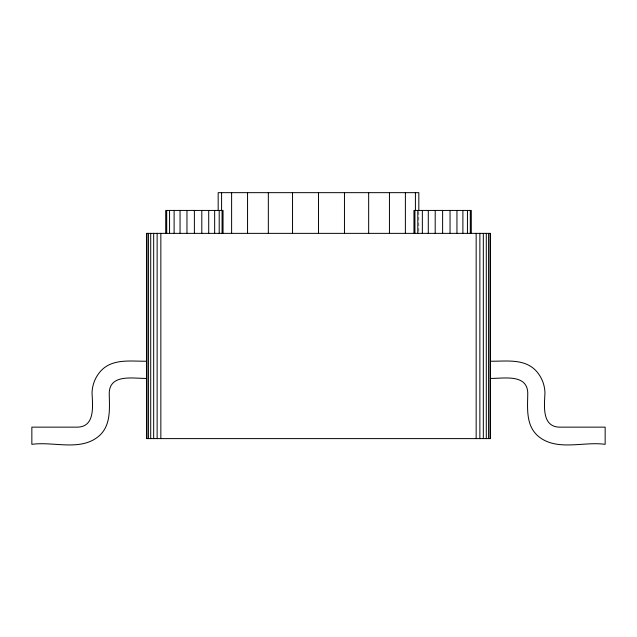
<?xml version="1.0" encoding="UTF-8"?>
<svg xmlns="http://www.w3.org/2000/svg" width="637" height="637" viewBox="0 0 637 637"><rect width="100%" height="100%" fill="white"/><g stroke="black" fill="none" stroke-linecap="round" stroke-linejoin="round"><path stroke-width="0.48" stroke-dasharray="3.19 2.39" d="M418.827 211.524L418.827 232.37"/><path stroke-width="0.96" d="M146.51 361.211C131.278 361.458 113.131 358.273 101.283 370.447C95.566 376.499 92.285 384.422 92.046 392.742C92.469 404.67 95.685 426.639 77.714 427.14L31.85 427.14L31.85 444.339C53.962 441.17 81.632 452.143 100.009 435.103C111.435 424.035 109.325 407.139 109.245 392.742C109.986 373.433 134.184 378.689 146.51 378.41M490.49 361.211C505.722 361.458 523.869 358.273 535.717 370.447C541.434 376.499 544.715 384.422 544.953 392.742C544.531 404.67 541.315 426.639 559.286 427.14L605.15 427.14L605.15 444.339C583.038 441.17 555.368 452.143 536.991 435.103C525.565 424.035 527.675 407.139 527.755 392.742C527.014 373.433 502.816 378.689 490.49 378.41M490.004 233.365L490.004 438.606M488.571 233.365L488.571 438.606M486.294 233.365L486.294 438.606M483.324 233.365L483.324 438.606M479.868 233.365L479.868 438.606M476.158 233.365L476.158 438.606M471.284 233.365L471.284 210.433L413.954 210.433L413.954 233.365M470.305 210.433L470.305 233.365M467.447 210.433L467.447 233.365M462.892 210.433L462.892 233.365M456.952 210.433L456.952 233.365M450.041 210.433L450.041 233.365M442.619 210.433L442.619 233.365M435.198 210.433L435.198 233.365M428.287 210.433L428.287 233.365M422.347 210.433L422.347 233.365M418.827 210.528L418.827 192.661L218.173 192.661L218.173 210.528M417.792 210.433L417.792 233.365M415.412 192.661L415.412 210.528M414.934 210.433L414.934 233.365M405.387 192.661L405.387 233.365M389.446 192.661L389.446 233.365M368.664 192.661L368.664 233.365M344.466 192.661L344.466 233.365M318.5 192.661L318.5 233.365M292.534 192.661L292.534 233.365M268.336 192.661L268.336 233.365M247.554 192.661L247.554 233.365M231.613 192.661L231.613 233.365M223.046 233.365L223.046 210.433L165.716 210.433L165.716 233.365M222.066 210.433L222.066 233.365M221.588 192.661L221.588 210.528M219.208 210.433L219.208 233.365M214.653 210.433L214.653 233.365M208.713 210.433L208.713 233.365M201.802 210.433L201.802 233.365M194.381 210.433L194.381 233.365M186.96 210.433L186.96 233.365M180.048 210.433L180.048 233.365M174.108 210.433L174.108 233.365M169.553 210.433L169.553 233.365M166.695 210.433L166.695 233.365M160.843 233.365L160.843 438.606M157.132 233.365L157.132 438.606M153.676 233.365L153.676 438.606M150.706 233.365L150.706 438.606M148.429 233.365L148.429 438.606M146.996 233.365L146.996 438.606M490.49 233.365L146.51 233.365L146.51 438.606L490.49 438.606L490.49 233.365"/></g></svg>
